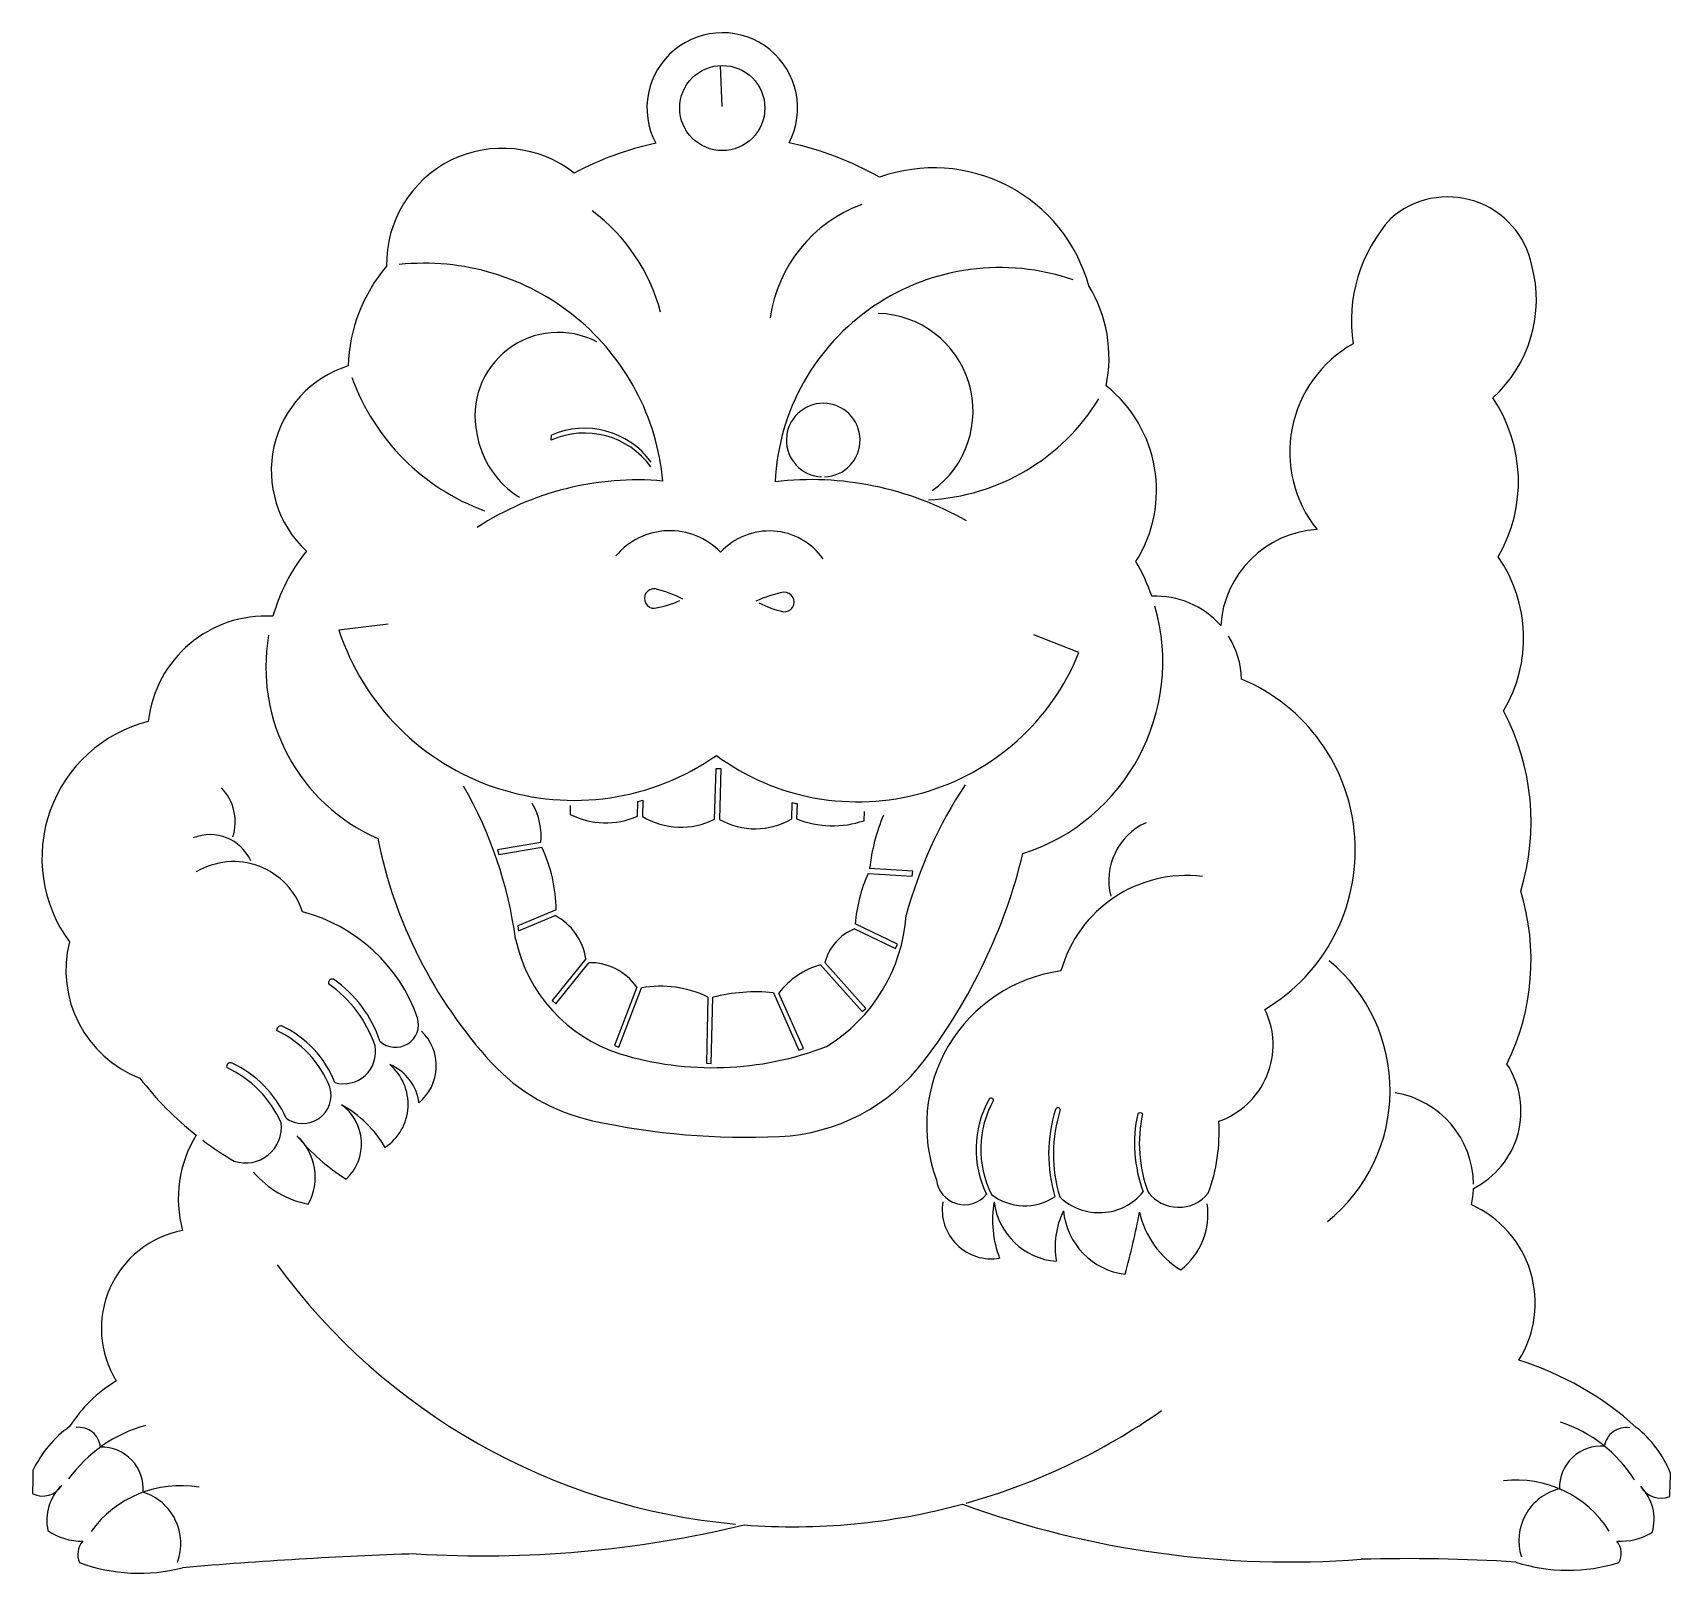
# Model space of a CAD drawing. Extents: x 0 to 50, y 0 to 47.1.
import ezdxf

# ---------------------------------------------------------------- set-up
doc = ezdxf.new("R2010")
doc.units = 0

msp = doc.modelspace()

# ---------------------------------------------------------------- linework, layer by layer
at = {"color": 1, "linetype": 'CONTINUOUS'}
for p, q in [((21.052, 44.805), (21.002, 46.054)), ((15.831, 34.614), (15.835, 34.761)), ((10.852, 28.987), (9.349, 28.808)), ((31.945, 28.12), (30.571, 28.669)), ((20.821, 23.03), (20.863, 24.586)), ((20.863, 24.586), (21.011, 24.582)), ((21.011, 24.582), (20.968, 23.026)), ((18.467, 23.123), (18.479, 23.571)), ((18.627, 23.612), (18.614, 23.119)), ((23.178, 23.046), (23.192, 23.546)), ((23.338, 23.507), (23.325, 23.042)), ((16.413, 23.449), (16.406, 23.179)), ((25.386, 22.986), (25.394, 23.272)), ((15.519, 22.32), (14.187, 22.095)), ((14.187, 22.095), (14.232, 21.953)), ((14.232, 21.953), (15.544, 22.175)), ((26.876, 21.443), (25.554, 21.524)), ((25.504, 21.379), (26.854, 21.297)), ((26.854, 21.297), (26.876, 21.443)), ((15.982, 20.261), (14.807, 19.772)), ((14.83, 19.622), (15.948, 20.087)), ((14.807, 19.772), (14.83, 19.622)), ((25.088, 19.681), (26.34, 19.088)), ((26.405, 19.22), (25.111, 19.833)), ((26.34, 19.088), (26.405, 19.22)), ((16.888, 18.767), (15.859, 17.491)), ((15.967, 17.39), (16.982, 18.65)), ((24.058, 18.584), (25.325, 17.155)), ((25.435, 17.253), (24.19, 18.657)), ((18.441, 17.905), (17.759, 16.118)), ((17.898, 16.068), (18.59, 17.882)), ((20.614, 17.599), (20.569, 15.577)), ((20.716, 15.572), (20.761, 17.592)), ((22.615, 17.733), (23.394, 15.973)), ((23.53, 16.029), (22.781, 17.723)), ((15.859, 17.491), (15.967, 17.39)), ((25.325, 17.155), (25.435, 17.253)), ((17.759, 16.118), (17.898, 16.068)), ((23.394, 15.973), (23.53, 16.029)), ((20.569, 15.577), (20.716, 15.572))]:
    msp.add_line(p, q, dxfattribs=at)
msp.add_circle((21.055, 44.755), 1.300081, dxfattribs=at)
for centre, radius, start, end in [((21.054, 44.755), 2.29972, 332.421263, 567.868775), ((14.342458, 39.985938), 3.54, 51.751046, 181.00254), ((21.079654, 34.237816), 9.664, 102.299568, 118.058304), ((21.078687, 34.238257), 9.664, 60.387321, 77.969362), ((27.512194, 38.018475), 4.91, 15.395697, 109.737883), ((43.205885, 39.416123), 2.624, 11.739323, 131.446676), ((13.658921, 37.051811), 5.706, 14.941452, 53.086423), ((26.820331, 37.739707), 4.343, 110.336426, 171.961842), ((44.91742, 38.259091), 4.653, 137.826701, 188.703415), ((11.946147, 32.687122), 7.327, 5.284914, 95.923477), ((14.588278, 36.712619), 4.964, 139.689144, 178.102319), ((29.529117, 33.010965), 6.871, 71.009666, 177.255198), ((41.874414, 38.901691), 4.039, 312.018478, 375.043167), ((28.668389, 37.129487), 4.196, 348.152255, 391.501748), ((25.726227, 35.495319), 2.987, 305.646512, 448.296936), ((16.049396, 35.354625), 2.547, 62.41043, 192.20875), ((42.18001, 34.24705), 3.796, 119.3747, 218.615518), ((10.638117, 33.679038), 3.354, 107.545679, 227.077152), ((16.12679, 38.828066), 6.786, 199.875309, 249.884574), ((30.23761, 33.078105), 4.076, 327.781707, 411.499643), ((24.137, 34.611), 1.125068, 271.936305, 627.503812), ((27.04494, 39.234546), 6.452, 272.754479, 328.548054), ((40.806258, 33.341835), 4.558, 329.784428, 394.157295), ((16.332841, 35.258964), 2.808, 189.076357, 238.412261), ((16.843316, 32.305178), 2.521, 36.225489, 113.675316), ((16.847316, 32.452178), 2.521, 36.225489, 113.675316), ((18.460242, 24.448215), 8.948, 84.987859, 123.113163), ((23.769857, 23.857031), 9.547, 60.217065, 96.639588), ((19.454284, 29.695102), 2.149, 43.928778, 140.085308), ((22.487369, 29.818506), 2.019, 35.25827, 137.366005), ((39.403729, 28.746743), 3.137, 93.467423, 176.376508), ((12.833115, 27.673528), 5.715, 141.604957, 164.164676), ((41.18347, 28.569609), 4.339, 329.10996, 394.83321), ((28.348239, 27.840309), 6.155, 18.968685, 29.862414), ((18.975, 29.774), 0.298511, 84.232113, 272.689784), ((18.237822, 26.803865), 3.356, 61.386612, 76.78539), ((18.403559, 32.780542), 3.356, 280.046417, 293.802664), ((23.525233, 26.660132), 3.356, 100.112173, 115.508266), ((23.684712, 32.636713), 3.356, 243.131758, 256.828637), ((22.95, 29.666), 0.298329, 264.232124, 452.689772), ((28.348357, 27.84072), 6.155, 287.849744, 375.997401), ((34.302611, 27.236425), 2.608, 40.929396, 92.936608), ((7.128504, 25.615889), 3.623, 86.732611, 173.611797), ((12.833173, 27.672993), 5.715, 170.115956, 246.299545), ((16.530091, 31.164967), 7.558, 198.170794, 305.081655), ((34.303173, 27.235776), 2.608, 1.718778, 32.160612), ((25.190754, 30.847052), 7.284, 233.655772, 338.01344), ((34.71408, 22.087577), 5.669, 300.895924, 427.209936), ((4.585831, 21.845989), 4.305, 104.224479, 216.405309), ((38.490855, 22.942705), 7.261, 343.09245, 387.914792), ((2.042969, 17.652437), 12.816, 7.7469, 29.910023), ((39.868448, 16.533818), 13.67, 146.46379, 164.890944), ((4.669134, 22.945462), 1.514, 342.492323, 403.519257), ((13.494305, 22.492151), 2.032, 355.140085, 390.060233), ((16.535329, 30.874801), 7.558, 284.902053, 286.066299), ((25.144713, 30.563376), 7.284, 254.449791, 255.638517), ((17.496957, 25.376048), 2.453, 243.593041, 293.294142), ((19.798608, 25.085804), 2.296, 238.939388, 296.442067), ((22.05568, 24.949812), 2.21, 240.517134, 300.519854), ((24.433293, 25.87707), 3.044, 248.648338, 288.238819), ((31.319962, 20.896556), 5.8, 157.051471, 173.789587), ((5.411747, 21.191041), 1.369, 24.649309, 111.815511), ((34.799923, 21.158481), 1.943, 114.538058, 194.164984), ((24.555836, 25.251692), 14.299, 191.340277, 222.431708), ((11.356286, 20.209567), 4.626, 0.637042, 25.142222), ((6.13186, 19.524739), 2.213, 17.793415, 121.032646), ((13.532047, 26.061827), 17.194, 322.76925, 346.273816), ((30.00197, 19.412645), 4.909, 156.38673, 175.087774), ((35.234869, 17.327023), 3.986, 83.081677, 164.38413), ((38.519404, 18.731968), 7.23, 333.933467, 376.877266), ((6.956429, 15.288675), 5.077, 19.303633, 75.367169), ((15.126996, 18.507648), 1.78, 8.378001, 62.53295), ((21.557908, 20.460552), 5.126, 301.523127, 355.932988), ((25.667423, 18.267121), 1.528, 112.284355, 165.217153), ((4.540363, 18.418189), 3.529, 165.680718, 248.935943), ((19.356939, 20.365543), 4.719, 192.054729, 252.297352), ((17.016977, 16.917353), 1.733, 34.743666, 91.156463), ((24.6991, 16.25565), 2.415, 105.394634, 142.583942), ((36.304626, 14.746606), 5.142, 308.919867, 410.302465), ((9.150676, 18.024797), 0.123, 75.727393, 191.155234), ((6.926771, 14.942345), 3.712, 18.301869, 55.486339), ((7.077771, 15.085345), 3.712, 18.301869, 55.486339), ((32.056188, 13.683985), 4.762, 97.968969, 200.439606), ((19.164144, 14.608976), 3.323, 64.131351, 99.949416), ((22.092306, 12.3463), 5.412, 84.457707, 104.240441), ((35.397388, 16.142111), 2.476, 289.281816, 385.883743), ((7.585958, 16.579436), 0.14, 85.476232, 181.406396), ((6.097436, 13.676245), 3.198, 21.397675, 65.058686), ((6.248436, 13.819245), 3.198, 21.397675, 65.058686), ((11.078008, 16.764241), 0.7, 227.155412, 376.837379), ((10.84932, 15.498381), 1.472, 309.771591, 406.154375), ((9.491032, 15.926365), 0.977, 254.260048, 370.714232), ((20.761449, 25.084429), 9.642, 252.873192, 291.134792), ((6.043951, 15.470451), 0.124, 76.451475, 190.431152), ((4.639866, 12.51552), 3.393, 24.063279, 65.015095), ((9.871673, 14.325702), 1.59, 303.965684, 409.514005), ((10.358693, 14.200083), 1.442, 6.647123, 67.780243), ((18.349332, 19.578016), 5.89, 222.431298, 257.664324), ((22.532594, 19.222927), 5.89, 272.602112, 322.765343), ((42.800259, 14.112948), 2.642, 296.812701, 393.080611), ((11.127981, 21.151058), 9.901, 217.490599, 231.681219), ((4.488303, 12.372783), 3.393, 24.03993, 65.004591), ((8.243077, 14.602458), 0.866, 234.321961, 376.126695), ((29.262977, 14.437778), 0.076, 13.097113, 163.785518), ((41.13014, 11.853639), 2.864, 0.567392, 80.577818), ((8.57383, 13.116756), 1.467, 312.663329, 414.294465), ((7.729782, 11.23956), 3.508, 30.253797, 61.00923), ((31.920668, 12.951814), 3.119, 151.103592, 206.195024), ((32.068197, 12.948772), 3.119, 151.1237, 206.21464), ((35.546875, 12.810149), 4.527, 162.558967, 196.796055), ((35.693875, 12.806149), 4.527, 162.558967, 196.796055), ((31.300977, 14.145778), 0.076, 13.097113, 163.785518), ((37.885674, 13.126746), 4.244, 167.642608, 200.405851), ((33.811538, 13.960897), 0.103, 42.891764, 133.990867), ((38.032674, 13.122746), 4.244, 167.642608, 200.405851), ((6.500513, 13.627006), 1.094, 251.589335, 366.71878), ((21.794646, 35.34805), 22.032, 257.672957, 272.615389), ((30.824411, 13.469812), 5.401, 339.824232, 363.558084), ((8.13867, 11.451005), 3.695, 148.475212, 195.380293), ((11.126574, 21.151316), 9.901, 233.17367, 239.859086), ((12.940857, 17.370911), 6.31, 219.444211, 237.688261), ((6.919847, 12.100184), 1.706, 331.072984, 407.700265), ((8.967086, 14.131762), 2.91, 220.186598, 259.02345), ((28.451495, 12.118316), 0.863, 186.474737, 320.981817), ((30.289517, 12.888627), 1.666, 232.268998, 303.663326), ((32.56478, 12.7562), 1.742, 226.242503, 320.450865), ((34.988687, 12.349731), 1.171, 217.122998, 320.634078), ((41.129742, 11.854875), 2.864, 347.88921, 358.001551), ((29.278257, 11.112198), 1.51, 171.207926, 279.289277), ((32.579221, 10.793528), 3.274, 170.302871, 200.966842), ((31.422316, 11.608362), 2.087, 187.249595, 265.429156), ((33.697042, 9.97148), 2.481, 153.744812, 190.296993), ((33.623717, 11.279609), 2.162, 185.590283, 262.94029), ((8.969207, 15.756744), 25.272, 344.807757, 349.22943), ((36.494617, 11.622313), 2.762, 192.298375, 238.512747), ((33.730415, 10.969186), 2.155, 307.825916, 368.453882), ((42.581309, 8.246568), 3.296, 328.082891, 425.846029), ((5.139531, 7.4786), 3.045, 100.665077, 211.778293), ((23.236397, 20.969305), 19.549, 216.209283, 264.792282), ((42.568227, -2.574853), 9.504, 47.712532, 72.797707), ((4.750907, 2.208314), 4.276, 120.962555, 147.940709), ((4.582566, 0.371837), 4.295, 105.330861, 144.269551), ((23.235123, 20.968857), 19.549, 285.632746, 305.07529), ((45.287826, 0.543731), 4.295, 32.603942, 71.551334), ((3.112284, 1.677262), 3.433, 125.330665, 154.41133), ((1.40112, 3.78846), 0.669, 5.53607, 96.61961), ((48.651266, 3.781567), 0.669, 80.298702, 171.279247), ((46.827003, 1.768435), 3.433, 22.442441, 51.523371), ((2.099286, 2.579409), 1.274, 355.299119, 451.452142), ((47.888518, 2.613048), 1.274, 85.431187, 181.576426), ((-32.101259, 3.494384), 32.119, 358.095589, 359.403489), ((82.087705, 1.661486), 32.119, 177.47054, 178.778835), ((0.302077, 3.049586), 0.692, 244.117463, 328.011529), ((1.866046, 1.627905), 1.438, 132.800502, 193.017403), ((4.508991, -0.680893), 3.356, 80.18638, 144.435934), ((45.305195, -0.512004), 3.356, 32.456024, 96.711141), ((47.008932, 0.995288), 1.631, 103.976742, 197.567661), ((49.70805, 2.984018), 0.692, 208.860887, 292.781113), ((48.068726, 1.649906), 1.438, 343.853224, 404.065129), ((2.888826, 0.916285), 1.631, 339.346283, 432.878139), ((23.237125, 20.969658), 19.549, 275.418117, 285.283041), ((38.381564, 29.466333), 29.122, 249.934544, 274.291928), ((23.233555, 20.969319), 19.549, 265.559503, 275.428608), ((1.508902, 2.81192), 1.834, 235.305946, 270.534149), ((13.782645, 34.267963), 33.736, 266.469175, 283.608032), ((48.48974, 2.811342), 1.833, 266.379809, 301.59244), ((1.983514, 0.577569), 0.608, 138.806478, 204.441509), ((16.508247, -139.349595), 140.028, 91.965751, 94.888704), ((47.895067, 0.607451), 0.608, 332.42476, 398.027106), ((3.252574, 5.25695), 5.257, 249.714721, 284.569559), ((41.996174, -50.527792), 50.974, 86.300724, 91.613375), ((46.881799, 5.348621), 5.257, 252.317187, 287.173364)]:
    msp.add_arc(centre, radius, start, end, dxfattribs=at)

doc.saveas('drawing.dxf')
